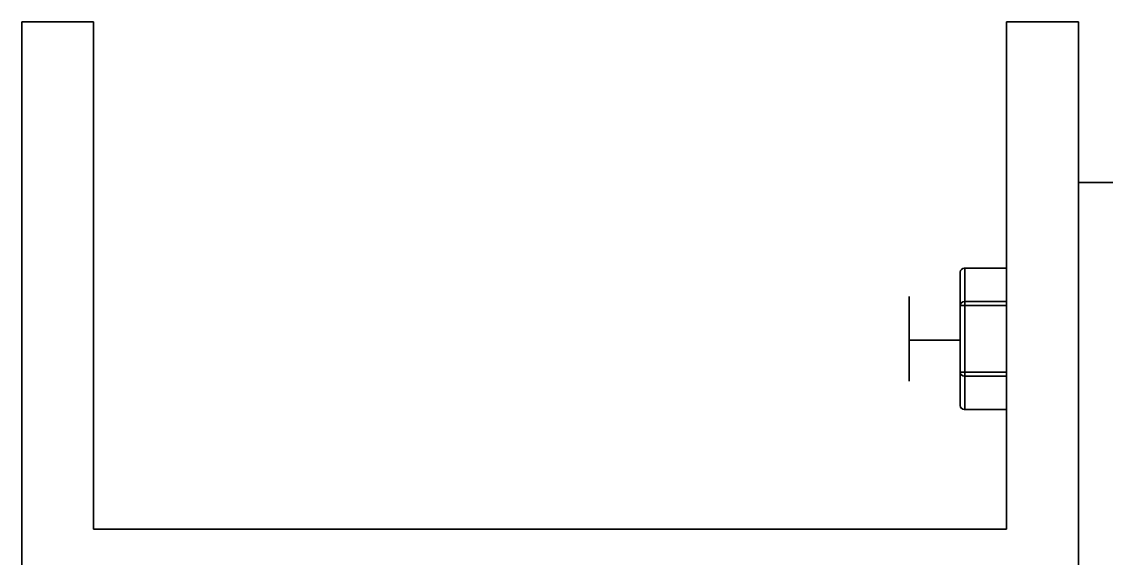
# Model space of a CAD drawing. Header units: millimetres. Extents: x -322799 to 170759, y -1515545 to 988982.
# Drawn here: x -12281.6 to -12025, y -1.9 to 125 of the extents above; entities that cross this region are included whole.
import ezdxf

# ---------------------------------------------------------------- set-up
doc = ezdxf.new("R2010")
doc.units = ezdxf.units.MM
doc.header["$MEASUREMENT"] = 0

msp = doc.modelspace()

# ---------------------------------------------------------------- linework, layer by layer
for p, q in [((-12264.63, 125, 6126.65), (-12281.63, 125, 6126.65)), ((-12281.63, 125, 5126.65), (-12264.63, 125, 5126.65)), ((-12281.63, 125, 6126.65), (-12281.63, 125, 5126.65)), ((-12281.63, 125, 5126.65), (-12281.63, 125, 6126.65)), ((-12281.63, 125, 6126.65), (-12281.63, -125, 6126.65)), ((-12281.63, -125, 5126.65), (-12281.63, 125, 5126.65)), ((-12281.63, 125, 5126.65), (-12264.63, 125, 5126.65)), ((-12281.63, -125, 5126.65), (-12281.63, 125, 5126.65)), ((-12264.63, 125, 5126.65), (-12264.63, 125, 6126.65)), ((-12264.63, 5, 6126.65), (-12264.63, 125, 6126.65)), ((-12264.63, 125, 5126.65), (-12264.63, 5, 5126.65)), ((-12264.63, 125, 6126.65), (-12264.63, 125, 5126.65)), ((-12264.63, 125, 5126.65), (-12264.63, 5, 5126.65)), ((-12048.63, 125, 5126.65), (-12048.63, 125, 6126.65)), ((-12048.63, 125, 6126.65), (-12048.63, 5, 6126.65)), ((-12048.63, 5, 5126.65), (-12048.63, 125, 5126.65)), ((-12031.63, 125, 6126.65), (-12048.63, 125, 6126.65)), ((-12048.63, 125, 5126.65), (-12031.63, 125, 5126.65)), ((-12048.63, 125, 6126.65), (-12048.63, 125, 5126.65)), ((-12048.63, 5, 5126.65), (-12048.63, 125, 5126.65)), ((-12048.63, 125, 5126.65), (-12031.63, 125, 5126.65)), ((-12031.63, 125, 5126.65), (-12031.63, 125, 6126.65)), ((-12031.63, -125, 6126.65), (-12031.63, 125, 6126.65)), ((-12031.63, 125, 5126.65), (-12031.63, -125, 5126.65)), ((-12031.63, 125, 6126.65), (-12031.63, 125, 5126.65)), ((-12031.63, 125, 5126.65), (-12031.63, -125, 5126.65)), ((-12031.63, -87, 5791.65), (-12031.63, 87, 5791.65)), ((-12031.63, 87, 5791.65), (-12021.63, 87, 5791.65)), ((-12031.63, 87, 5551.65), (-12021.73, 87, 5551.65)), ((-12031.63, 87, 5791.65), (-12031.63, 87, 5551.65)), ((-12021.63, 87, 5791.65), (-12031.63, 87, 5791.65)), ((-12031.63, 87, 5551.65), (-12031.63, -87, 5551.65)), ((-12021.73, 87, 5551.65), (-12031.63, 87, 5551.65)), ((-12031.63, -87, 5551.65), (-12031.63, 87, 5551.65)), ((-12031.63, 87, 5791.65), (-12031.63, -87, 5791.65)), ((-12031.63, 87, 5551.65), (-12031.63, 87, 5791.65)), ((-12059.58, 57.89, 5657.99), (-12059.58, 65.78, 5671.65)), ((-12059.58, 65.78, 5671.65), (-12059.58, 57.89, 5685.32)), ((-12059.58, 57.89, 5607.99), (-12059.58, 65.78, 5621.65)), ((-12059.58, 65.78, 5621.65), (-12059.58, 57.89, 5635.32)), ((-12059.58, 65.78, 5721.65), (-12059.58, 57.89, 5735.32)), ((-12059.58, 57.89, 5735.32), (-12059.58, 65.78, 5721.65)), ((-12059.58, 65.78, 5721.65), (-12059.58, 57.89, 5707.99)), ((-12059.58, 57.89, 5635.32), (-12059.58, 65.78, 5621.65)), ((-12059.58, 65.78, 5621.65), (-12059.58, 57.89, 5607.99)), ((-12059.58, 57.89, 5707.99), (-12059.58, 65.78, 5721.65)), ((-12059.58, 57.89, 5685.32), (-12059.58, 65.78, 5671.65)), ((-12059.58, 65.78, 5671.65), (-12059.58, 57.89, 5657.99)), ((-12058.52, 66.7, 5671.12), (-12058.52, 58.8, 5657.46)), ((-12058.52, 58.8, 5685.85), (-12058.52, 66.7, 5672.18)), ((-12058.52, 66.7, 5621.12), (-12058.52, 58.8, 5607.46)), ((-12058.52, 58.8, 5635.85), (-12058.52, 66.7, 5622.18)), ((-12058.52, 58.8, 5735.85), (-12058.52, 66.7, 5722.18)), ((-12058.52, 58.8, 5685.85), (-12058.52, 66.7, 5672.18)), ((-12058.52, 66.7, 5672.18), (-12048.63, 66.7, 5672.18)), ((-12058.52, 66.7, 5622.18), (-12048.63, 66.7, 5622.18)), ((-12048.63, 66.7, 5621.12), (-12058.52, 66.7, 5621.12)), ((-12048.63, 66.7, 5721.12), (-12058.52, 66.7, 5721.12)), ((-12058.52, 66.7, 5721.12), (-12058.52, 58.8, 5707.46)), ((-12058.52, 66.7, 5722.18), (-12048.63, 66.7, 5722.18)), ((-12048.63, 66.7, 5721.12), (-12058.52, 66.7, 5721.12)), ((-12058.52, 58.8, 5735.85), (-12058.52, 66.7, 5722.18)), ((-12058.52, 66.7, 5722.18), (-12048.63, 66.7, 5722.18)), ((-12048.63, 66.7, 5671.12), (-12058.52, 66.7, 5671.12)), ((-12058.52, 66.7, 5671.12), (-12058.52, 58.8, 5657.46)), ((-12048.63, 66.7, 5621.12), (-12058.52, 66.7, 5621.12)), ((-12058.52, 66.7, 5621.12), (-12058.52, 58.8, 5607.46)), ((-12058.52, 58.8, 5635.85), (-12058.52, 66.7, 5622.18)), ((-12058.52, 66.7, 5622.18), (-12048.63, 66.7, 5622.18)), ((-12058.52, 66.7, 5672.18), (-12048.63, 66.7, 5672.18)), ((-12048.63, 66.7, 5671.12), (-12058.52, 66.7, 5671.12)), ((-12058.52, 66.7, 5721.12), (-12058.52, 58.8, 5707.46)), ((-12048.63, 58.8, 5735.85), (-12048.63, 66.7, 5722.18)), ((-12048.63, 66.7, 5721.12), (-12048.63, 58.8, 5707.46)), ((-12048.63, 58.8, 5635.85), (-12048.63, 66.7, 5622.18)), ((-12048.63, 66.7, 5621.12), (-12048.63, 58.8, 5607.46)), ((-12048.63, 58.8, 5685.85), (-12048.63, 66.7, 5672.18)), ((-12048.63, 66.7, 5671.12), (-12048.63, 58.8, 5657.46)), ((-12048.63, 66.7, 5672.18), (-12048.63, 58.8, 5685.85)), ((-12048.63, 58.8, 5707.46), (-12048.63, 66.7, 5721.12)), ((-12048.63, 66.7, 5722.18), (-12048.63, 58.8, 5735.85)), ((-12048.63, 58.8, 5657.46), (-12048.63, 66.7, 5671.12)), ((-12048.63, 58.8, 5607.46), (-12048.63, 66.7, 5621.12)), ((-12048.63, 66.7, 5622.18), (-12048.63, 58.8, 5635.85)), ((-12059.58, 57.89, 5685.32), (-12059.58, 42.11, 5685.32)), ((-12059.58, 42.11, 5707.99), (-12059.58, 57.89, 5707.99)), ((-12059.58, 42.11, 5735.32), (-12059.58, 57.89, 5735.32)), ((-12059.58, 57.89, 5707.99), (-12059.58, 42.11, 5707.99)), ((-12059.58, 57.89, 5735.32), (-12059.58, 42.11, 5735.32)), ((-12059.58, 42.11, 5657.99), (-12059.58, 57.89, 5657.99)), ((-12059.58, 42.11, 5607.99), (-12059.58, 57.89, 5607.99)), ((-12059.58, 42.11, 5635.32), (-12059.58, 57.89, 5635.32)), ((-12059.58, 57.89, 5607.99), (-12059.58, 42.11, 5607.99)), ((-12059.58, 42.11, 5685.32), (-12059.58, 57.89, 5685.32)), ((-12059.58, 57.89, 5657.99), (-12059.58, 42.11, 5657.99)), ((-12059.58, 57.89, 5635.32), (-12059.58, 42.11, 5635.32)), ((-12048.63, 58.8, 5685.85), (-12058.52, 58.8, 5685.85)), ((-12058.52, 58.8, 5707.46), (-12048.63, 58.8, 5707.46)), ((-12058.52, 58.8, 5607.46), (-12048.63, 58.8, 5607.46)), ((-12048.63, 58.8, 5685.85), (-12058.52, 58.8, 5685.85)), ((-12058.52, 58.8, 5657.46), (-12048.63, 58.8, 5657.46)), ((-12058.52, 58.8, 5707.46), (-12048.63, 58.8, 5707.46)), ((-12048.63, 58.8, 5735.85), (-12058.52, 58.8, 5735.85)), ((-12048.63, 58.8, 5735.85), (-12058.52, 58.8, 5735.85)), ((-12058.52, 58.8, 5657.46), (-12048.63, 58.8, 5657.46)), ((-12058.52, 58.8, 5607.46), (-12048.63, 58.8, 5607.46)), ((-12048.63, 58.8, 5635.85), (-12058.52, 58.8, 5635.85)), ((-12048.63, 58.8, 5635.85), (-12058.52, 58.8, 5635.85)), ((-12058.52, 42.11, 5686.37), (-12058.52, 57.89, 5686.37)), ((-12058.52, 57.89, 5706.93), (-12058.52, 42.11, 5706.93)), ((-12058.52, 42.11, 5736.37), (-12058.52, 57.89, 5736.37)), ((-12058.52, 57.89, 5656.93), (-12058.52, 42.11, 5656.93)), ((-12048.63, 57.89, 5706.93), (-12058.52, 57.89, 5706.93)), ((-12048.63, 57.89, 5606.93), (-12058.52, 57.89, 5606.93)), ((-12058.52, 57.89, 5686.37), (-12048.63, 57.89, 5686.37)), ((-12058.52, 57.89, 5656.93), (-12058.52, 42.11, 5656.93)), ((-12048.63, 57.89, 5656.93), (-12058.52, 57.89, 5656.93)), ((-12048.63, 57.89, 5656.93), (-12058.52, 57.89, 5656.93)), ((-12058.52, 42.11, 5686.37), (-12058.52, 57.89, 5686.37)), ((-12058.52, 57.89, 5686.37), (-12048.63, 57.89, 5686.37)), ((-12058.52, 42.11, 5736.37), (-12058.52, 57.89, 5736.37)), ((-12058.52, 57.89, 5736.37), (-12048.63, 57.89, 5736.37)), ((-12058.52, 57.89, 5736.37), (-12048.63, 57.89, 5736.37)), ((-12058.52, 57.89, 5606.93), (-12058.52, 42.11, 5606.93)), ((-12058.52, 42.11, 5636.37), (-12058.52, 57.89, 5636.37)), ((-12058.52, 57.89, 5636.37), (-12048.63, 57.89, 5636.37)), ((-12058.52, 57.89, 5636.37), (-12048.63, 57.89, 5636.37)), ((-12058.52, 57.89, 5606.93), (-12058.52, 42.11, 5606.93)), ((-12048.63, 57.89, 5606.93), (-12058.52, 57.89, 5606.93)), ((-12058.52, 42.11, 5636.37), (-12058.52, 57.89, 5636.37)), ((-12058.52, 57.89, 5706.93), (-12058.52, 42.11, 5706.93)), ((-12048.63, 57.89, 5706.93), (-12058.52, 57.89, 5706.93)), ((-12048.63, 42.11, 5736.37), (-12048.63, 57.89, 5736.37)), ((-12048.63, 57.89, 5706.93), (-12048.63, 42.11, 5706.93)), ((-12048.63, 42.11, 5636.37), (-12048.63, 57.89, 5636.37)), ((-12048.63, 57.89, 5606.93), (-12048.63, 42.11, 5606.93)), ((-12048.63, 42.11, 5686.37), (-12048.63, 57.89, 5686.37)), ((-12048.63, 57.89, 5656.93), (-12048.63, 42.11, 5656.93)), ((-12048.63, 42.11, 5656.93), (-12048.63, 57.89, 5656.93)), ((-12048.63, 57.89, 5686.37), (-12048.63, 42.11, 5686.37)), ((-12048.63, 57.89, 5736.37), (-12048.63, 42.11, 5736.37)), ((-12048.63, 57.89, 5636.37), (-12048.63, 42.11, 5636.37)), ((-12048.63, 42.11, 5606.93), (-12048.63, 57.89, 5606.93)), ((-12048.63, 42.11, 5706.93), (-12048.63, 57.89, 5706.93)), ((-12059.58, 49.7, 5611.11), (-12071.63, 49.7, 5611.11)), ((-12071.63, 49.7, 5611.11), (-12059.58, 49.7, 5611.11)), ((-12071.63, 49.7, 5711.11), (-12059.58, 49.7, 5711.11)), ((-12059.58, 49.7, 5711.11), (-12071.63, 49.7, 5711.11)), ((-12059.58, 42.11, 5685.32), (-12059.58, 34.22, 5671.65)), ((-12059.58, 34.22, 5621.65), (-12059.58, 42.11, 5607.99)), ((-12059.58, 34.22, 5721.65), (-12059.58, 42.11, 5707.99)), ((-12059.58, 34.22, 5721.65), (-12059.58, 42.11, 5735.32)), ((-12059.58, 42.11, 5707.99), (-12059.58, 34.22, 5721.65)), ((-12059.58, 34.22, 5621.65), (-12059.58, 42.11, 5635.32)), ((-12059.58, 42.11, 5607.99), (-12059.58, 34.22, 5621.65)), ((-12059.58, 34.22, 5671.65), (-12059.58, 42.11, 5657.99)), ((-12059.58, 42.11, 5635.32), (-12059.58, 34.22, 5621.65)), ((-12059.58, 34.22, 5671.65), (-12059.58, 42.11, 5685.32)), ((-12059.58, 42.11, 5657.99), (-12059.58, 34.22, 5671.65)), ((-12059.58, 42.11, 5735.32), (-12059.58, 34.22, 5721.65)), ((-12058.52, 42.11, 5656.93), (-12048.63, 42.11, 5656.93)), ((-12048.63, 42.11, 5686.37), (-12058.52, 42.11, 5686.37)), ((-12048.63, 42.11, 5686.37), (-12058.52, 42.11, 5686.37)), ((-12048.63, 42.11, 5736.37), (-12058.52, 42.11, 5736.37)), ((-12048.63, 42.11, 5736.37), (-12058.52, 42.11, 5736.37)), ((-12058.52, 42.11, 5606.93), (-12048.63, 42.11, 5606.93)), ((-12048.63, 42.11, 5636.37), (-12058.52, 42.11, 5636.37)), ((-12058.52, 42.11, 5706.93), (-12048.63, 42.11, 5706.93)), ((-12058.52, 42.11, 5656.93), (-12048.63, 42.11, 5656.93)), ((-12058.52, 42.11, 5606.93), (-12048.63, 42.11, 5606.93)), ((-12048.63, 42.11, 5636.37), (-12058.52, 42.11, 5636.37)), ((-12058.52, 42.11, 5706.93), (-12048.63, 42.11, 5706.93)), ((-12058.52, 41.2, 5657.46), (-12058.52, 33.3, 5671.12)), ((-12048.63, 41.2, 5657.46), (-12058.52, 41.2, 5657.46)), ((-12058.52, 33.3, 5672.18), (-12058.52, 41.2, 5685.85)), ((-12058.52, 41.2, 5607.46), (-12058.52, 33.3, 5621.12)), ((-12058.52, 41.2, 5707.46), (-12058.52, 33.3, 5721.12)), ((-12058.52, 41.2, 5685.85), (-12048.63, 41.2, 5685.85)), ((-12058.52, 41.2, 5735.85), (-12048.63, 41.2, 5735.85)), ((-12058.52, 41.2, 5707.46), (-12058.52, 33.3, 5721.12)), ((-12048.63, 41.2, 5707.46), (-12058.52, 41.2, 5707.46)), ((-12048.63, 41.2, 5607.46), (-12058.52, 41.2, 5607.46)), ((-12058.52, 41.2, 5607.46), (-12058.52, 33.3, 5621.12)), ((-12048.63, 41.2, 5607.46), (-12058.52, 41.2, 5607.46)), ((-12048.63, 41.2, 5707.46), (-12058.52, 41.2, 5707.46)), ((-12058.52, 33.3, 5622.18), (-12058.52, 41.2, 5635.85)), ((-12058.52, 41.2, 5635.85), (-12048.63, 41.2, 5635.85)), ((-12048.63, 41.2, 5657.46), (-12058.52, 41.2, 5657.46)), ((-12058.52, 41.2, 5635.85), (-12048.63, 41.2, 5635.85)), ((-12058.52, 41.2, 5657.46), (-12058.52, 33.3, 5671.12)), ((-12058.52, 33.3, 5672.18), (-12058.52, 41.2, 5685.85)), ((-12058.52, 41.2, 5685.85), (-12048.63, 41.2, 5685.85)), ((-12058.52, 33.3, 5622.18), (-12058.52, 41.2, 5635.85)), ((-12058.52, 33.3, 5722.18), (-12058.52, 41.2, 5735.85)), ((-12058.52, 33.3, 5722.18), (-12058.52, 41.2, 5735.85)), ((-12058.52, 41.2, 5735.85), (-12048.63, 41.2, 5735.85)), ((-12048.63, 33.3, 5671.12), (-12048.63, 41.2, 5657.46)), ((-12048.63, 33.3, 5722.18), (-12048.63, 41.2, 5735.85)), ((-12048.63, 41.2, 5707.46), (-12048.63, 33.3, 5721.12)), ((-12048.63, 33.3, 5622.18), (-12048.63, 41.2, 5635.85)), ((-12048.63, 41.2, 5607.46), (-12048.63, 33.3, 5621.12)), ((-12048.63, 33.3, 5672.18), (-12048.63, 41.2, 5685.85)), ((-12048.63, 41.2, 5657.46), (-12048.63, 33.3, 5671.12)), ((-12048.63, 33.3, 5721.12), (-12048.63, 41.2, 5707.46)), ((-12048.63, 33.3, 5621.12), (-12048.63, 41.2, 5607.46)), ((-12048.63, 41.2, 5635.85), (-12048.63, 33.3, 5622.18)), ((-12048.63, 41.2, 5685.85), (-12048.63, 33.3, 5672.18)), ((-12048.63, 41.2, 5735.85), (-12048.63, 33.3, 5722.18)), ((-12058.52, 33.3, 5671.12), (-12048.63, 33.3, 5671.12)), ((-12048.63, 33.3, 5672.18), (-12058.52, 33.3, 5672.18)), ((-12058.52, 33.3, 5671.12), (-12048.63, 33.3, 5671.12)), ((-12048.63, 33.3, 5622.18), (-12058.52, 33.3, 5622.18)), ((-12058.52, 33.3, 5621.12), (-12048.63, 33.3, 5621.12)), ((-12048.63, 33.3, 5722.18), (-12058.52, 33.3, 5722.18)), ((-12058.52, 33.3, 5721.12), (-12048.63, 33.3, 5721.12)), ((-12058.52, 33.3, 5721.12), (-12048.63, 33.3, 5721.12)), ((-12058.52, 33.3, 5621.12), (-12048.63, 33.3, 5621.12)), ((-12048.63, 33.3, 5622.18), (-12058.52, 33.3, 5622.18)), ((-12048.63, 33.3, 5672.18), (-12058.52, 33.3, 5672.18)), ((-12048.63, 33.3, 5722.18), (-12058.52, 33.3, 5722.18)), ((-12048.63, 5, 6126.65), (-12264.63, 5, 6126.65)), ((-12264.63, 5, 5126.65), (-12048.63, 5, 5126.65)), ((-12264.63, 5, 6126.65), (-12264.63, 5, 5126.65)), ((-12264.63, 5, 5126.65), (-12264.63, 5, 6126.65)), ((-12264.63, 5, 5126.65), (-12048.63, 5, 5126.65)), ((-12048.63, 5, 6126.65), (-12048.63, 5, 5126.65)), ((-12048.63, 5, 5126.65), (-12048.63, 5, 6126.65))]:
    msp.add_line(p, q)
at = {"extrusion": (-1, -2.35274e-15, 1.03304e-16)}
for centre in [(-50, 5621.65, 12071.63), (-50, 5721.65, 12071.63)]:
    msp.add_circle(centre, 10, dxfattribs=at)
at = {"extrusion": (-1, -2.33318e-15, -3.50493e-16)}
for centre in [(-50, 5621.65, 12071.63), (-50, 5671.65, 12071.63), (-50, 5721.65, 12071.63)]:
    msp.add_circle(centre, 10, dxfattribs=at)
at = {"extrusion": (1, 1.34643e-15, -1.93214e-15)}
msp.add_circle((50, 5671.65, -12071.63), 10, dxfattribs=at)
at = {"extrusion": (1, -1.87519e-15, 1.43186e-15)}
for centre in [(50, 5621.65, -12059.58), (50, 5721.65, -12059.58)]:
    msp.add_circle(centre, 10, dxfattribs=at)
at = {"extrusion": (1, 2.07352e-15, -1.53212e-15)}
msp.add_circle((50, 5671.65, -12059.58), 10, dxfattribs=at)
at = {"extrusion": (-1, 0, 0)}
for centre, radius, start, end in [((-65.78, 5621.65, 12058.52), 1.06, 150, 210), ((-65.78, 5671.65, 12058.52), 1.06, 150, 210), ((-65.78, 5721.65, 12058.52), 1.06, 150, 210), ((-57.89, 5635.32, 12058.52), 1.06, 119.2151, 150), ((-57.89, 5735.32, 12058.52), 1.06, 90, 119.2151), ((-57.89, 5635.32, 12048.63), 1.06, 90, 150), ((-57.89, 5635.32, 12048.63), 1.06, 90, 150), ((-50, 5621.65, 12059.58), 10, 90, 118.8216), ((-50, 5621.65, 12059.58), 10, 271.6223, 21.5004), ((-50, 5721.65, 12059.58), 10, 271.6223, 21.5004), ((-50, 5671.65, 12059.58), 10, 271.6223, 21.5004), ((-42.11, 5657.99, 12058.52), 1.06, 270, 306.8819), ((-42.11, 5685.32, 12058.52), 1.06, 66.8819, 90), ((-42.11, 5607.99, 12058.52), 1.06, 270, 306.8819), ((-42.11, 5685.32, 12058.52), 1.06, 30, 66.8819), ((-42.11, 5607.99, 12058.52), 1.06, 306.8819, 330), ((-34.22, 5671.65, 12058.52), 1.06, 10.9532, 30), ((-34.22, 5721.65, 12058.52), 1.06, 10.9532, 30), ((-34.22, 5721.65, 12048.63), 1.06, 330, 30), ((-34.22, 5721.65, 12048.63), 1.06, 330, 30)]:
    msp.add_arc(centre, radius, start, end, dxfattribs=at)
at = {"extrusion": (1, 0, 0)}
for centre, radius, start, end in [((65.78, 5621.65, -12058.52), 1.06, 330, 30), ((50, 5721.65, -12059.58), 10, 270, 90), ((50, 5621.65, -12059.58), 10, 270, 90), ((50, 5671.65, -12059.58), 10, 270, 90), ((57.89, 5707.99, -12058.52), 1.06, 270, 330), ((57.89, 5607.99, -12058.52), 1.06, 270, 330), ((57.89, 5685.32, -12058.52), 1.06, 30, 90), ((57.89, 5657.99, -12058.52), 1.06, 270, 330), ((57.89, 5735.32, -12058.52), 1.06, 30, 90), ((50, 5721.65, -12059.58), 10, 90, 270), ((50, 5621.65, -12059.58), 10, 90, 270), ((50, 5671.65, -12059.58), 10, 90, 270), ((42.11, 5685.32, -12058.52), 1.06, 90, 150), ((42.11, 5735.32, -12058.52), 1.06, 90, 150), ((42.11, 5607.99, -12058.52), 1.06, 210, 270), ((42.11, 5707.99, -12058.52), 1.06, 210, 270), ((42.11, 5657.99, -12058.52), 1.06, 210, 270), ((42.11, 5635.32, -12058.52), 1.06, 90, 150)]:
    msp.add_arc(centre, radius, start, end, dxfattribs=at)
at = {"extrusion": (1, -1.00457e-13, 1.44559e-23)}
for centre in [(65.78, 5721.65, -12058.52), (65.78, 5671.65, -12058.52)]:
    msp.add_arc(centre, 1.06, 330, 30, dxfattribs=at)
at = {"extrusion": (-1, 1.00457e-13, -2.05076e-23)}
msp.add_arc((-65.78, 5721.65, 12048.63), 1.06, 150, 210, dxfattribs=at)
msp.add_arc((-65.78, 5721.65, 12048.63), 1.06, 150, 210, dxfattribs=at)
at = {"extrusion": (-1, -5.02287e-14, 1.34587e-14)}
for centre in [(-65.78, 5621.65, 12048.63), (-65.78, 5671.65, 12048.63), (-65.78, 5621.65, 12048.63), (-65.78, 5671.65, 12048.63)]:
    msp.add_arc(centre, 1.06, 150, 210, dxfattribs=at)
at = {"extrusion": (2.87789e-10, 0.5, 0.866025)}
msp.add_arc((12058.52, 2753.86, 4901.38), 1.06, 270, 0, dxfattribs=at)
at = {"extrusion": (6.07038e-14, 0.5, -0.866025)}
msp.add_arc((12058.52, 2867.79, -4835.6), 1.06, 360, 90, dxfattribs=at)
at = {"extrusion": (1.26154e-10, -0.5, -0.866025)}
for centre in [(-12058.52, 2778.86, -4944.69), (-12058.52, 2803.86, -4987.99)]:
    msp.add_arc(centre, 1.06, 180, 270, dxfattribs=at)
at = {"extrusion": (1.26154e-10, -0.5, 0.866025)}
for centre in [(-12058.52, 2892.79, 4878.9), (-12058.52, 2917.79, 4922.21)]:
    msp.add_arc(centre, 1.06, 90, 180, dxfattribs=at)
at = {"extrusion": (1.26075e-10, -0.5, -0.866025)}
msp.add_arc((-12058.52, 2753.86, -4901.38), 1.06, 180, 270, dxfattribs=at)
at = {"extrusion": (1.26075e-10, -0.5, 0.866025)}
msp.add_arc((-12058.52, 2867.79, 4835.6), 1.06, 90, 180, dxfattribs=at)
at = {"extrusion": (2.87905e-10, 0.5, 0.866025)}
msp.add_arc((12058.52, 2778.86, 4944.69), 1.06, 270, 0, dxfattribs=at)
at = {"extrusion": (1.64441e-13, 0.5, -0.866025)}
msp.add_arc((12058.52, 2892.79, -4878.9), 1.06, 360, 90, dxfattribs=at)
at = {"extrusion": (2.87902e-10, 0.5, 0.866025)}
msp.add_arc((12058.52, 2803.86, 4987.99), 1.06, 270, 0, dxfattribs=at)
at = {"extrusion": (-6.33484e-14, 0.5, -0.866025)}
msp.add_arc((12058.52, 2917.79, -4922.21), 1.06, 0, 90, dxfattribs=at)
at = {"extrusion": (1, 1.48388e-15, -1.89621e-15)}
msp.add_arc((50, 5621.65, -12071.63), 10, 270, 61.1784, dxfattribs=at)
at = {"extrusion": (1, 2.57444e-15, -1.41898e-15)}
for centre in [(50, 5721.65, -12071.63), (50, 5671.65, -12071.63)]:
    msp.add_arc(centre, 10, 270, 61.1784, dxfattribs=at)
at = {"extrusion": (2.83906e-10, 0.5, 0.866025)}
for centre in [(12058.52, 2778.86, 4928.9), (12058.52, 2803.86, 4972.21)]:
    msp.add_arc(centre, 1.06, 270, 360, dxfattribs=at)
at = {"extrusion": (2.83906e-10, 0.5, -0.866025)}
msp.add_arc((12058.52, 2892.79, -4894.69), 1.06, 360, 90, dxfattribs=at)
at = {"extrusion": (2.83939e-10, 0.5, 0.866025)}
msp.add_arc((12058.52, 2753.86, 4885.6), 1.06, 270, 0, dxfattribs=at)
at = {"extrusion": (2.83939e-10, 0.5, -0.866025)}
msp.add_arc((12058.52, 2867.79, -4851.38), 1.06, 360, 90, dxfattribs=at)
at = {"extrusion": (5.04263e-14, -0.5, 0.866025)}
msp.add_arc((-12058.52, 2892.79, 4894.69), 1.06, 90, 180, dxfattribs=at)
at = {"extrusion": (-1.74659e-13, -0.5, 0.866025)}
msp.add_arc((-12058.52, 2917.79, 4937.99), 1.06, 90, 180, dxfattribs=at)
at = {"extrusion": (2.84131e-10, 0.5, -0.866025)}
msp.add_arc((12058.52, 2917.79, -4937.99), 1.06, 360, 90, dxfattribs=at)
at = {"extrusion": (5.65171e-12, -0.5, -0.866025)}
for centre in [(-12058.52, 2803.86, -4972.21), (-12058.52, 2778.86, -4928.9)]:
    msp.add_arc(centre, 1.06, 180, 270, dxfattribs=at)
at = {"extrusion": (5.57213e-12, -0.5, -0.866025)}
msp.add_arc((-12058.52, 2753.86, -4885.6), 1.06, 180, 270, dxfattribs=at)
at = {"extrusion": (6.41297e-14, -0.5, 0.866025)}
msp.add_arc((-12058.52, 2867.79, 4851.38), 1.06, 90, 180, dxfattribs=at)
at = {"extrusion": (5.69912e-12, 1, -1.95259e-14)}
msp.add_arc((12058.52, 5685.32, 57.89), 1.06, 0, 90, dxfattribs=at)
at = {"extrusion": (-2.10045e-14, -1, 2.77339e-14)}
for centre in [(-12058.52, 5685.32, -57.89), (-12058.52, 5735.32, -57.89)]:
    msp.add_arc(centre, 1.06, 90, 180, dxfattribs=at)
at = {"extrusion": (1.62461e-14, -1, 1.62461e-14)}
for centre in [(-12058.52, 5707.99, -57.89), (-12058.52, 5657.99, -57.89), (-12058.52, 5607.99, -57.89)]:
    msp.add_arc(centre, 1.06, 180, 270, dxfattribs=at)
at = {"extrusion": (5.67811e-12, 1, 8.20804e-15)}
msp.add_arc((12058.52, 5735.32, 57.89), 1.06, 0, 90, dxfattribs=at)
at = {"extrusion": (-6.72937e-15, 1, 6.72937e-15)}
for centre in [(12058.52, 5707.99, 57.89), (12058.52, 5657.99, 57.89), (12058.52, 5607.99, 57.89)]:
    msp.add_arc(centre, 1.06, 270, 0, dxfattribs=at)
at = {"extrusion": (4.75839e-15, -1, -1.14878e-14)}
msp.add_arc((-12058.52, 5635.32, -57.89), 1.06, 90, 180, dxfattribs=at)
at = {"extrusion": (5.6983e-12, 1, 2.83962e-14)}
msp.add_arc((12058.52, 5635.32, 57.89), 1.06, 0, 90, dxfattribs=at)
at = {"extrusion": (-1, 2.63572e-13, 2.67208e-13)}
msp.add_arc((-57.89, 5685.32, 12058.52), 1.06, 119.2151, 150, dxfattribs=at)
at = {"extrusion": (-1, -2.63572e-13, -2.67208e-13)}
msp.add_arc((-57.89, 5735.32, 12058.52), 1.06, 119.2151, 150, dxfattribs=at)
at = {"extrusion": (-1, -2.96519e-13, 2.92484e-13)}
msp.add_arc((-57.89, 5707.99, 12058.52), 1.06, 210, 239.2151, dxfattribs=at)
at = {"extrusion": (-1, 3.22559e-14, 4.31424e-14)}
msp.add_arc((-57.89, 5657.99, 12058.52), 1.06, 210, 239.2151, dxfattribs=at)
at = {"extrusion": (1, 5.02287e-14, 8.69987e-14)}
msp.add_arc((57.89, 5635.32, -12058.52), 1.06, 30, 90, dxfattribs=at)
at = {"extrusion": (-1, 2.96519e-13, -2.92484e-13)}
msp.add_arc((-57.89, 5607.99, 12058.52), 1.06, 210, 239.2151, dxfattribs=at)
at = {"extrusion": (-1, 9.96227e-14, -3.61864e-13)}
msp.add_arc((-57.89, 5707.99, 12058.52), 1.06, 239.2151, 270, dxfattribs=at)
at = {"extrusion": (-1, 4.8979e-14, -3.6894e-13)}
msp.add_arc((-57.89, 5657.99, 12058.52), 1.06, 239.2151, 270, dxfattribs=at)
at = {"extrusion": (-1, -9.96227e-14, 3.61864e-13)}
msp.add_arc((-57.89, 5607.99, 12058.52), 1.06, 239.2151, 270, dxfattribs=at)
at = {"extrusion": (-1, 1.05039e-13, 4.03035e-13)}
for centre in [(-57.89, 5685.32, 12058.52), (-57.89, 5635.32, 12058.52)]:
    msp.add_arc(centre, 1.06, 90, 119.2151, dxfattribs=at)
at = {"extrusion": (-1, 5.02287e-14, 8.69987e-14)}
msp.add_arc((-57.89, 5735.32, 12048.63), 1.06, 90, 150, dxfattribs=at)
msp.add_arc((-57.89, 5735.32, 12048.63), 1.06, 90, 150, dxfattribs=at)
at = {"extrusion": (-1, 8.69987e-14, -1.23769e-13)}
for centre in [(-57.89, 5707.99, 12048.63), (-57.89, 5657.99, 12048.63), (-57.89, 5707.99, 12048.63), (-57.89, 5657.99, 12048.63)]:
    msp.add_arc(centre, 1.06, 210, 270, dxfattribs=at)
at = {"extrusion": (-1, -6.36875e-14, 1.37227e-13)}
msp.add_arc((-57.89, 5607.99, 12048.63), 1.06, 210, 270, dxfattribs=at)
msp.add_arc((-57.89, 5607.99, 12048.63), 1.06, 210, 270, dxfattribs=at)
at = {"extrusion": (-1, 3.677e-14, 3.677e-14)}
msp.add_arc((-57.89, 5685.32, 12048.63), 1.06, 90, 150, dxfattribs=at)
msp.add_arc((-57.89, 5685.32, 12048.63), 1.06, 90, 150, dxfattribs=at)
at = {"extrusion": (1, -1.45734e-15, -1.14044e-15)}
msp.add_arc((50, 5621.65, -12071.63), 10, 61.1784, 268.3777, dxfattribs=at)
at = {"extrusion": (1, -7.28668e-16, -5.70221e-16)}
for centre in [(50, 5721.65, -12071.63), (50, 5671.65, -12071.63)]:
    msp.add_arc(centre, 10, 61.1784, 268.3777, dxfattribs=at)
at = {"extrusion": (-1, 2.66423e-15, 2.18404e-14)}
msp.add_arc((-50, 5721.65, 12059.58), 10, 90, 118.8216, dxfattribs=at)
at = {"extrusion": (1, -2.66423e-15, -2.18404e-14)}
msp.add_arc((50, 5671.65, -12059.58), 10, 61.1784, 90, dxfattribs=at)
at = {"extrusion": (-1, 1.8325e-15, -4.70874e-16)}
msp.add_arc((-50, 5621.65, 12059.58), 10, 270, 270, dxfattribs=at)
at = {"extrusion": (-1, -1.09056e-15, -4.77231e-16)}
for centre in [(-50, 5721.65, 12059.58), (-50, 5671.65, 12059.58)]:
    msp.add_arc(centre, 10, 270, 270, dxfattribs=at)
at = {"extrusion": (5.66744e-12, -1, 3.49556e-14)}
msp.add_arc((-12058.52, 5657.99, -42.11), 1.06, 180, 270, dxfattribs=at)
at = {"extrusion": (-9.33397e-14, 0.5, -0.866025)}
msp.add_arc((12058.52, 2865.46, -4878.9), 1.06, 270, 360, dxfattribs=at)
at = {"extrusion": (2.83914e-10, -0.5, -0.866025)}
msp.add_arc((-12058.52, 2806.19, -4944.69), 1.06, 90, 180, dxfattribs=at)
at = {"extrusion": (2.83947e-10, -0.5, 0.866025)}
msp.add_arc((-12058.52, 2840.46, 4835.6), 1.06, 180, 270, dxfattribs=at)
at = {"extrusion": (0, 1, 0)}
for centre in [(12058.52, 5685.32, 42.11), (12058.52, 5735.32, 42.11), (12058.52, 5635.32, 42.11)]:
    msp.add_arc(centre, 1.06, 0, 90, dxfattribs=at)
at = {"extrusion": (3.05213e-14, 1, 5.07094e-14)}
for centre in [(12058.52, 5707.99, 42.11), (12058.52, 5607.99, 42.11)]:
    msp.add_arc(centre, 1.06, 270, 0, dxfattribs=at)
at = {"extrusion": (5.66941e-12, -1, 1.67385e-14)}
msp.add_arc((-12058.52, 5707.99, -42.11), 1.06, 180, 270, dxfattribs=at)
at = {"extrusion": (-7.84342e-14, 0.5, -0.866025)}
msp.add_arc((12058.52, 2890.46, -4922.21), 1.06, 270, 360, dxfattribs=at)
at = {"extrusion": (2.83914e-10, -0.5, 0.866025)}
for centre in [(-12058.52, 2890.46, 4922.21), (-12058.52, 2865.46, 4878.9)]:
    msp.add_arc(centre, 1.06, 180, 270, dxfattribs=at)
at = {"extrusion": (5.56095e-12, 0.5, 0.866025)}
msp.add_arc((12058.52, 2831.19, 4987.99), 1.06, 360, 90, dxfattribs=at)
at = {"extrusion": (1.14878e-14, -1, -4.75839e-15)}
for centre in [(-12058.52, 5735.32, -42.11), (-12058.52, 5685.32, -42.11), (-12058.52, 5635.32, -42.11)]:
    msp.add_arc(centre, 1.06, 90, 180, dxfattribs=at)
at = {"extrusion": (-4.75839e-15, 1, -1.14878e-14)}
msp.add_arc((12058.52, 5657.99, 42.11), 1.06, 270, 0, dxfattribs=at)
at = {"extrusion": (5.7861e-12, 0.5, 0.866025)}
msp.add_arc((12058.52, 2806.19, 4944.69), 1.06, 360, 90, dxfattribs=at)
at = {"extrusion": (5.64053e-12, 0.5, 0.866025)}
msp.add_arc((12058.52, 2781.19, 4901.38), 1.06, 360, 90, dxfattribs=at)
at = {"extrusion": (2.83947e-10, -0.5, -0.866025)}
msp.add_arc((-12058.52, 2781.19, -4901.38), 1.06, 90, 180, dxfattribs=at)
at = {"extrusion": (5.68878e-12, -1, -5.13717e-14)}
msp.add_arc((-12058.52, 5607.99, -42.11), 1.06, 180, 270, dxfattribs=at)
at = {"extrusion": (-4.2072e-15, 0.5, -0.866025)}
msp.add_arc((12058.52, 2840.46, -4835.6), 1.06, 270, 0, dxfattribs=at)
at = {"extrusion": (2.84139e-10, -0.5, -0.866025)}
msp.add_arc((-12058.52, 2831.19, -4987.99), 1.06, 90, 180, dxfattribs=at)
at = {"extrusion": (-1, -4.11714e-14, -2.57974e-13)}
msp.add_arc((-42.11, 5707.99, 12058.52), 1.06, 270, 306.8819, dxfattribs=at)
at = {"extrusion": (-1, -1.33008e-13, 6.50321e-13)}
msp.add_arc((-42.11, 5735.32, 12058.52), 1.06, 66.8819, 90, dxfattribs=at)
at = {"extrusion": (-1, -6.80123e-14, -2.66426e-15)}
msp.add_arc((-42.11, 5635.32, 12058.52), 1.06, 66.8819, 90, dxfattribs=at)
at = {"extrusion": (-1, 1.73923e-13, -1.96176e-13)}
msp.add_arc((-42.11, 5735.32, 12058.52), 1.06, 30, 66.8819, dxfattribs=at)
at = {"extrusion": (-1, 2.89038e-14, 3.15335e-14)}
msp.add_arc((-42.11, 5635.32, 12058.52), 1.06, 30, 66.8819, dxfattribs=at)
at = {"extrusion": (-1, 4.96691e-13, 4.40349e-13)}
msp.add_arc((-42.11, 5657.99, 12058.52), 1.06, 306.8819, 330, dxfattribs=at)
at = {"extrusion": (-1, -3.63135e-14, 5.75683e-14)}
msp.add_arc((-42.11, 5707.99, 12058.52), 1.06, 306.8819, 330, dxfattribs=at)
at = {"extrusion": (-1, -8.69987e-14, 1.23769e-13)}
for centre in [(-42.11, 5735.32, 12048.63), (-42.11, 5685.32, 12048.63), (-42.11, 5685.32, 12048.63), (-42.11, 5735.32, 12048.63)]:
    msp.add_arc(centre, 1.06, 30, 90, dxfattribs=at)
at = {"extrusion": (-1, -5.02287e-14, -8.69987e-14)}
for centre in [(-42.11, 5707.99, 12048.63), (-42.11, 5657.99, 12048.63), (-42.11, 5707.99, 12048.63), (-42.11, 5657.99, 12048.63)]:
    msp.add_arc(centre, 1.06, 270, 330, dxfattribs=at)
at = {"extrusion": (-1, 6.36875e-14, -1.37227e-13)}
msp.add_arc((-42.11, 5635.32, 12048.63), 1.06, 30, 90, dxfattribs=at)
msp.add_arc((-42.11, 5635.32, 12048.63), 1.06, 30, 90, dxfattribs=at)
at = {"extrusion": (-1, -3.677e-14, -3.677e-14)}
msp.add_arc((-42.11, 5607.99, 12048.63), 1.06, 270, 330, dxfattribs=at)
at = {"extrusion": (-1, 1.34587e-14, 5.02287e-14)}
msp.add_arc((-42.11, 5607.99, 12048.63), 1.06, 270, 330, dxfattribs=at)
at = {"extrusion": (1.30093e-11, -0.5, 0.866025)}
msp.add_arc((-12058.52, 2840.46, 4851.38), 1.06, 180, 270, dxfattribs=at)
at = {"extrusion": (-3.7985e-14, -0.5, -0.866025)}
msp.add_arc((-12058.52, 2781.19, -4885.6), 1.06, 90, 180, dxfattribs=at)
at = {"extrusion": (1.26144e-10, 0.5, 0.866025)}
for centre in [(12058.52, 2806.19, 4928.9), (12058.52, 2831.19, 4972.21)]:
    msp.add_arc(centre, 1.06, 0, 90, dxfattribs=at)
at = {"extrusion": (1.26064e-10, 0.5, -0.866025)}
msp.add_arc((12058.52, 2840.46, -4851.38), 1.06, 270, 360, dxfattribs=at)
at = {"extrusion": (1.28967e-11, -0.5, 0.866025)}
msp.add_arc((-12058.52, 2865.46, 4894.69), 1.06, 180, 270, dxfattribs=at)
at = {"extrusion": (-4.94646e-14, -0.5, -0.866025)}
for centre in [(-12058.52, 2806.19, -4928.9), (-12058.52, 2831.19, -4972.21)]:
    msp.add_arc(centre, 1.06, 90, 180, dxfattribs=at)
at = {"extrusion": (1.26144e-10, 0.5, -0.866025)}
for centre in [(12058.52, 2890.46, -4937.99), (12058.52, 2865.46, -4894.69)]:
    msp.add_arc(centre, 1.06, 270, 0, dxfattribs=at)
at = {"extrusion": (1.3056e-11, -0.5, 0.866025)}
msp.add_arc((-12058.52, 2890.46, 4937.99), 1.06, 180, 270, dxfattribs=at)
at = {"extrusion": (1.26064e-10, 0.5, 0.866025)}
msp.add_arc((12058.52, 2781.19, 4885.6), 1.06, 0, 90, dxfattribs=at)
at = {"extrusion": (-1, 9.62977e-15, -3.73949e-14)}
msp.add_arc((-34.22, 5621.65, 12058.52), 1.06, 330, 10.9532, dxfattribs=at)
at = {"extrusion": (-1, -8.7274e-13, 4.12731e-13)}
msp.add_arc((-34.22, 5621.65, 12058.52), 1.06, 10.9532, 30, dxfattribs=at)
at = {"extrusion": (-1, 2.10119e-13, 3.52501e-14)}
msp.add_arc((-34.22, 5671.65, 12058.52), 1.06, 330, 10.9532, dxfattribs=at)
at = {"extrusion": (1, -5.02287e-14, -1.34587e-14)}
for centre in [(34.22, 5671.65, -12058.52), (34.22, 5721.65, -12058.52)]:
    msp.add_arc(centre, 1.06, 150, 210, dxfattribs=at)
at = {"extrusion": (1, 2.00915e-13, 4.10125e-23)}
msp.add_arc((34.22, 5621.65, -12058.52), 1.06, 150, 210, dxfattribs=at)
at = {"extrusion": (-1, -2.10119e-13, -3.52501e-14)}
msp.add_arc((-34.22, 5721.65, 12058.52), 1.06, 330, 10.9532, dxfattribs=at)
at = {"extrusion": (-1, -2.00915e-13, 1.07946e-23)}
msp.add_arc((-34.22, 5621.65, 12048.63), 1.06, 330, 30, dxfattribs=at)
at = {"extrusion": (-1, -2.00915e-13, 1.07973e-23)}
msp.add_arc((-34.22, 5671.65, 12048.63), 1.06, 330, 30, dxfattribs=at)
at = {"extrusion": (-1, -2.00915e-13, -1.30336e-24)}
msp.add_arc((-34.22, 5671.65, 12048.63), 1.06, 330, 30, dxfattribs=at)
at = {"extrusion": (-1, -2.00915e-13, -1.30606e-24)}
msp.add_arc((-34.22, 5621.65, 12048.63), 1.06, 330, 30, dxfattribs=at)

doc.saveas('drawing.dxf')
